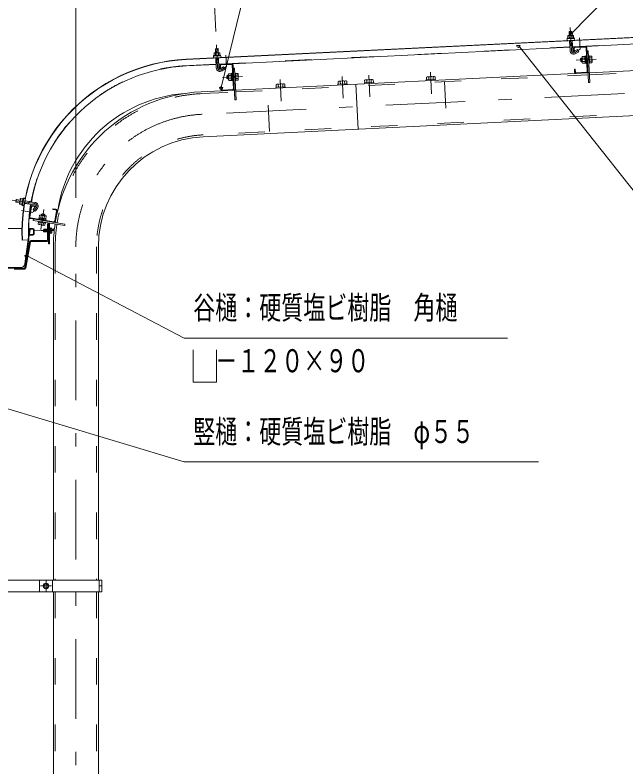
# Model space of a CAD drawing. Units: millimetres, scale not verified. Extents: x -35377 to 35393, y -16800 to 16800.
# Drawn here: x 22498 to 28018, y 6356 to 13151 of the extents above; entities that cross this region are included whole.
import ezdxf
from ezdxf.enums import TextEntityAlignment as Align

# ---------------------------------------------------------------- set-up
doc = ezdxf.new("R2010")
doc.units = ezdxf.units.MM
doc.header["$LTSCALE"] = 60
doc.linetypes.add('USER2', pattern=[10, 4, -6])
doc.linetypes.add('USER3', pattern=[24, 12, -5, 2, -5])
for name, color, linetype, lineweight in [('0-6_2-02BOLD', 7, 'Continuous', 18), ('0-7_2-12HIDDEN', 3, 'USER2', 18), ('0-8_2-22CENTER', 3, 'USER3', 18), ('0-9_2-42THIN', 4, 'Continuous', 18), ('0-A_2-52DIM', 3, 'Continuous', 18)]:
    doc.layers.add(name, color=color, linetype=linetype, lineweight=lineweight)
doc.styles.add('ＭＳ ゴシック', font='')
doc.styles.get('ＭＳ ゴシック').set_extended_font_data('MS Gothic')

msp = doc.modelspace()

# ---------------------------------------------------------------- linework, layer by layer
at = {"layer": '0-6_2-02BOLD'}
for p, q in [((24044.31, 12749.19), (32086.67, 13142.53)), ((27534.93, 12861.85), (30707.13, 13016.99)), ((27504.95, 12963.39), (27505.95, 12942.93)), ((27508.13, 12918.61), (27512.44, 12830.46)), ((27531.89, 12944.19), (27530.9, 12964.66)), ((27536.4, 12831.63), (27532.09, 12919.78)), ((24331.9, 12845.51), (24307.93, 12844.34)), ((24338.75, 12705.53), (27510.96, 12860.68)), ((27510.23, 12875.51), (27534.21, 12876.7)), ((27650.3, 12861.08), (27556.03, 12856.47)), ((27657.01, 12855), (27667.48, 12640.86)), ((24308.76, 12807.07), (24309.77, 12786.61)), ((24335.71, 12787.88), (24334.71, 12808.34)), ((27646.33, 12778.39), (27654.32, 12778.78)), ((27654.19, 12781.58), (27660.58, 12781.89)), ((27677.52, 12828.76), (27664.73, 12828.14)), ((27677.52, 12828.76), (27691.58, 12541.11)), ((30870.68, 12784.71), (27687.29, 12629.01)), ((24311.94, 12762.29), (24316.26, 12674.14)), ((24314.06, 12719.2), (24338.02, 12720.38)), ((24340.23, 12675.31), (24335.92, 12763.46)), ((27614.68, 12729.58), (27622.67, 12729.98)), ((27647.12, 12762.22), (27623.93, 12761.09)), ((27625.4, 12731.1), (27648.59, 12732.23)), ((27649.32, 12717.24), (27626.14, 12716.1)), ((27647.47, 12755.22), (27655.85, 12747.62)), ((27656.24, 12739.63), (27647.85, 12747.23)), ((27706.26, 12765.11), (27687.08, 12764.18)), ((27688.55, 12734.19), (27707.73, 12735.13)), ((24314.78, 12704.35), (24047.15, 12691.27)), ((24454.12, 12704.76), (24359.84, 12700.15)), ((24369.4, 12646.83), (24395.62, 12663.73)), ((24471.31, 12484.54), (24460.83, 12698.69)), ((24426.49, 12573.66), (24418.5, 12573.27)), ((24426.94, 12564.47), (24424.48, 12614.81)), ((24450.94, 12605.9), (24427.76, 12604.77)), ((24452.4, 12575.92), (24429.22, 12574.79)), ((24458.15, 12622.46), (24450.15, 12622.07)), ((24451.29, 12598.9), (24459.67, 12591.3)), ((24451.68, 12590.91), (24460.06, 12583.31)), ((24490.89, 12607.86), (24510.08, 12608.8)), ((27674.5, 12628.38), (24491.11, 12472.69)), ((24511.54, 12578.81), (24492.36, 12577.87)), ((26236.2, 12566.06), (26235, 12590.42)), ((26274.22, 12592.34), (26275.41, 12567.98)), ((26293.83, 12593.3), (26295.02, 12568.94)), ((27661.4, 12634.15), (27567.12, 12629.54)), ((24461.33, 12557.34), (24467.72, 12557.64)), ((24493.3, 12558.9), (24486.9, 12558.58)), ((24512.3, 12563.82), (24493.1, 12562.87)), ((24877.82, 12499.63), (24876.63, 12523.98)), ((24915.84, 12525.9), (24917.04, 12501.55)), ((24935.45, 12526.86), (24936.65, 12502.51)), ((25435.97, 12551.34), (25437.16, 12526.99)), ((25476.37, 12528.9), (25475.18, 12553.26)), ((25577.01, 12525.8), (25596.86, 12119.88)), ((25676.87, 12538.71), (25675.68, 12563.06)), ((25714.89, 12564.98), (25716.08, 12540.63)), ((25734.49, 12565.94), (25735.69, 12541.59)), ((25738.42, 12541.72), (25738.81, 12533.73)), ((26297.76, 12569.07), (26298.15, 12561.08)), ((24478.32, 12472.07), (24178.68, 12457.4)), ((24370.94, 12473.23), (24465.22, 12477.84)), ((24939.38, 12502.64), (24939.77, 12494.65)), ((24198.54, 12051.5), (30742.79, 12371.56)), ((22505.86, 11461.29), (22509.61, 11485)), ((22562.74, 11451.28), (22542.5, 11454.48)), ((22546.57, 11480.14), (22566.8, 11476.93)), ((22674.15, 11434.64), (22583.59, 11448.98)), ((22587.71, 11472.62), (22677.9, 11458.34)), ((22625.98, 11466.55), (22622.22, 11442.85)), ((22641.03, 11418.82), (22626.26, 11325.58)), ((22632.58, 11324.58), (22647.35, 11417.82)), ((22681.53, 11418.88), (22654.67, 11423.14)), ((22661.04, 11393.42), (22680.67, 11417.66)), ((22735.54, 11350.8), (22767.15, 11345.79)), ((22866.43, 11389.6), (22839.58, 11393.85)), ((22856.99, 11289.04), (22871.75, 11382.28)), ((22878.08, 11381.28), (22863.31, 11288.03)), ((22637.9, 11317.26), (22849.66, 11283.72)), ((22946.22, 11248.99), (22661.76, 11294.04)), ((22661.77, 11294.04), (22663.76, 11306.68)), ((22731.21, 11317.07), (22734.84, 11340)), ((22738.13, 11315.97), (22744.78, 11306.81)), ((22752.69, 11305.56), (22746.03, 11314.72)), ((22764.49, 11335.3), (22760.86, 11312.37)), ((22133.73, 11223.07), (22560.72, 11223.07)), ((22586.61, 10903.78), (22628.07, 11214.39)), ((22620.73, 11223.07), (22659.23, 11223.07)), ((22634.02, 11213.6), (22628.68, 11173.6)), ((22659.23, 11217.07), (22637.98, 11217.07)), ((22663.23, 11213.07), (22663.23, 11173.07)), ((22669.23, 11173.07), (22669.23, 11213.07)), ((22724.95, 11277.55), (22721.95, 11258.58)), ((22751.59, 11253.89), (22754.6, 11272.86)), ((22758.83, 11215.07), (22754.83, 11211.07)), ((22790.03, 11215.07), (22758.83, 11215.07)), ((22758.83, 11215.07), (22758.83, 11191.07)), ((22773.36, 11269.88), (22774.36, 11276.21)), ((22790.03, 11263.07), (22790.03, 11114.27)), ((22799.23, 11263.07), (22790.03, 11263.07)), ((22799.23, 11083.07), (22799.23, 11272.27)), ((22814.83, 11228.07), (22808.43, 11228.07)), ((22828.81, 11226.17), (22814.83, 11226.17)), ((22828.81, 11214.62), (22814.83, 11214.62)), ((22626.81, 11159.6), (22589.55, 10880.43)), ((22659.23, 11163.07), (22630.77, 11163.07)), ((22632.64, 11169.07), (22659.23, 11169.07)), ((22669.23, 11205.72), (22754.83, 11204.97)), ((22814.83, 11191.52), (22828.81, 11191.52)), ((22563.1, 11116.89), (22623.03, 11119.82)), ((22587.52, 10864.72), (22629.54, 11103.01)), ((22638.6, 11101.42), (22596.58, 10863.13)), ((22788.03, 11112.27), (22640.57, 11112.27)), ((22640.57, 11103.07), (22788.03, 11103.07)), ((22844.02, 11055.89), (22844.02, 8043.89)), ((23250.42, 8043.89), (23250.42, 11055.89)), ((22108.91, 10863.07), (22585.55, 10863.07)), ((22147.5, 10869.07), (22546.96, 10869.07)), ((22585.55, 10853.87), (22491.23, 10853.87)), ((22717.63, 8043.89), (22717.63, 7939.89)), ((22837.62, 8043.89), (22837.62, 7939.89)), ((23256.83, 7939.89), (23256.83, 8043.89)), ((23256.83, 7991.9), (23281.22, 7991.9)), ((22844.02, 7939.89), (22844.02, 1411.89)), ((23250.42, 1411.89), (23250.42, 7939.89))]:
    msp.add_line(p, q, dxfattribs=at)
for points in [[(31870.57, 13073.89), (32089.5, 13084.6), (32086.57, 13144.53), (24044.22, 12751.19)], [(27528.08, 13001.83), (27525.99, 13003.73), (27506.01, 13002.76), (27504.11, 13000.66)], [(27529.81, 12966.62), (27528.08, 13001.83), (27504.11, 13000.66), (27505.83, 12965.45)], [(27492.97, 12942.29), (27491.98, 12962.76), (27495.35, 12964.93), (27540.29, 12967.14), (27543.87, 12965.3), (27544.87, 12944.83)], [(24333.62, 12810.3), (24331.9, 12845.51), (24329.8, 12847.41), (24309.84, 12846.44), (24307.93, 12844.34), (24309.65, 12809.13)], [(27549.93, 12849.76), (27551.27, 12822.6), (27544.87, 12822.28), (27543.55, 12849.45)], [(27691.58, 12541.11), (27678.8, 12540.49), (27663.41, 12855.31)], [(24296.79, 12785.97), (24295.8, 12806.44), (24299.17, 12808.61), (24344.12, 12810.82), (24347.69, 12808.97), (24348.7, 12788.51)], [(27552.59, 12823.33), (27578.8, 12840.22), (27591.79, 12820.05), (27565.58, 12803.15)], [(27626.14, 12716.1), (27623.12, 12720.79), (27620.66, 12771.13), (27623.2, 12776.08), (27646.38, 12777.22)], [(27657.38, 12716.46), (27649.39, 12716.07), (27646.33, 12778.39)], [(27654.19, 12781.58), (27657.51, 12713.66), (27663.9, 12713.97)], [(27683.08, 12714.91), (27689.48, 12715.23), (27686.15, 12783.14), (27679.76, 12782.84)], [(27686.35, 12779.17), (27705.53, 12780.11), (27708.55, 12775.43), (27711.01, 12725.09), (27708.47, 12720.14), (27689.27, 12719.2)], [(27621.11, 12761.94), (27613.13, 12761.55), (27607.41, 12755.27), (27608.4, 12735.29), (27614.68, 12729.58), (27613.13, 12761.55)], [(24353.76, 12693.44), (24355.09, 12666.28), (24348.69, 12665.96), (24347.36, 12693.13)], [(24395.62, 12663.73), (24382.62, 12683.9), (24356.4, 12667.01)], [(24467.22, 12698.99), (24482.62, 12384.17), (24495.41, 12384.8), (24481.34, 12672.45), (24468.55, 12671.82)], [(27560.42, 12635.62), (27559.08, 12662.78), (27552.69, 12662.47), (27554.02, 12635.31)], [(24424.92, 12605.62), (24416.94, 12605.23), (24418.5, 12573.27), (24412.21, 12578.97), (24411.23, 12598.95), (24416.94, 12605.23)], [(24424.48, 12614.81), (24427.02, 12619.76), (24450.21, 12620.9)], [(24450.15, 12622.07), (24453.2, 12559.75), (24461.2, 12560.14)], [(24461.33, 12557.34), (24458, 12625.26), (24464.4, 12625.57)], [(24493.3, 12558.9), (24489.98, 12626.83), (24483.58, 12626.51)], [(24490.17, 12622.86), (24509.36, 12623.79), (24512.37, 12619.11), (24514.84, 12568.77), (24512.3, 12563.82)], [(26216.58, 12565.1), (26215.39, 12589.46), (26221.48, 12593.38), (26287.4, 12596.6), (26293.83, 12593.3)], [(24357.83, 12478.99), (24356.5, 12506.16), (24362.91, 12506.46), (24364.23, 12479.3)], [(24426.94, 12564.47), (24429.96, 12559.78), (24453.14, 12560.92)], [(24858.21, 12498.67), (24857.03, 12523.02), (24863.11, 12526.95), (24929.03, 12530.17), (24935.45, 12526.86)], [(25499.1, 12522), (25498.71, 12529.99), (25414.81, 12525.89), (25415.2, 12517.9)], [(25417.55, 12526.02), (25416.35, 12550.38), (25422.43, 12554.3), (25488.36, 12557.52), (25494.78, 12554.21), (25495.97, 12529.86)], [(25738.42, 12541.72), (25654.52, 12537.62), (25654.91, 12529.63)], [(25657.25, 12537.75), (25656.07, 12562.1), (25662.15, 12566.02), (25728.08, 12569.25), (25734.49, 12565.94)], [(26297.76, 12569.07), (26213.85, 12564.97), (26214.24, 12556.98)], [(24939.38, 12502.64), (24855.48, 12498.54), (24855.87, 12490.55)], [(22540.67, 11455.77), (22505.86, 11461.29), (22504.2, 11463.58), (22507.31, 11483.33), (22509.61, 11485), (22544.43, 11479.49)], [(22568.83, 11489.77), (22548.6, 11492.97), (22546.08, 11489.84), (22539.02, 11445.41), (22540.47, 11441.65), (22560.7, 11438.44)], [(22655.67, 11429.46), (22682.54, 11425.21), (22681.53, 11418.88)], [(22661.04, 11393.42), (22679.7, 11378.31), (22699.33, 11402.56)], [(22734.3, 11342.9), (22735.54, 11350.8), (22742.42, 11355.79), (22762.17, 11352.65), (22767.15, 11345.79), (22765.9, 11337.9)], [(22839.58, 11393.85), (22840.57, 11400.17), (22867.44, 11395.92)], [(22946.22, 11248.99), (22948.22, 11261.63), (22636.9, 11310.94)], [(22773.36, 11269.88), (22706.19, 11280.53), (22707.19, 11286.85)], [(22777.37, 11295.17), (22778.36, 11301.5), (22711.2, 11312.13), (22710.2, 11305.81)], [(22713.96, 11311.69), (22715.22, 11319.6), (22776.84, 11309.83), (22775.6, 11301.93)], [(22775.69, 11310.03), (22779.32, 11332.95), (22774.99, 11336.45), (22725.22, 11344.34), (22720.01, 11342.35), (22716.38, 11319.42)], [(22710.12, 11279.91), (22707.12, 11260.93), (22711.44, 11257.42), (22761.22, 11249.54)], [(22761.22, 11249.54), (22766.42, 11251.54), (22769.43, 11270.51)], [(22808.43, 11270.81), (22808.43, 11083.07), (22799.23, 11083.07)], [(22814.83, 11228.07), (22814.83, 11178.07), (22808.43, 11178.07)], [(22814.83, 11179.98), (22828.81, 11179.98), (22830.83, 11183.47), (22830.83, 11222.67), (22828.81, 11226.17)], [(22754.83, 11211.07), (22754.83, 11195.07), (22758.83, 11191.07), (22790.03, 11191.07)], [(21757.25, 8043.89), (23281.22, 8043.89), (23281.22, 7939.89), (21757.25, 7939.89)]]:
    msp.add_lwpolyline(points, dxfattribs=at)
for points in [[(27550.88, 12945.12), (27551.2, 12938.74), (27487.27, 12935.6), (27486.95, 12941.99)], [(24354.7, 12788.81), (24355.01, 12782.42), (24291.09, 12779.28), (24290.78, 12785.67)], [(22559.77, 11432.5), (22569.78, 11495.71), (22576.11, 11494.71), (22566.08, 11431.5)], [(22758.12, 7980.35), (22778.12, 7968.8), (22798.14, 7980.35), (22798.14, 8003.43), (22778.12, 8014.99), (22758.12, 8003.43)]]:
    msp.add_lwpolyline(points, close=True, dxfattribs=at)
for radius in [25, 19.6]:
    msp.add_circle((22778.12, 7991.9), radius, dxfattribs=at)
for centre, radius, start, end in [((27491.66, 12927.81), 8, 92.79938, 272.79938), ((27498.92, 12953.6), 11.5, 58.41574, 118.41574), ((27519.92, 12923.1), 42.99, 75.21204, 110.38795), ((27537.85, 12955.5), 11.5, 67.18425, 127.18425), ((27547.59, 12930.55), 8, 272.8002, 92.80019), ((27556.33, 12850.08), 12.8, 92.79877, 182.79855), ((27556.33, 12850.08), 6.4, 92.79877, 182.79079), ((27650.62, 12854.69), 12.8, 2.8027, 92.80269), ((27650.62, 12854.69), 6.4, 2.8027, 92.80269), ((24295.47, 12771.49), 8, 92.79938, 272.79938), ((24302.74, 12797.28), 11.5, 58.41574, 118.41574), ((24323.75, 12766.78), 42.99, 75.21204, 110.38795), ((24341.66, 12799.19), 11.5, 67.18425, 127.18425), ((24351.41, 12774.23), 8, 272.8002, 92.80019), ((27546.89, 12832.15), 34.5, 182.79999, 302.79999), ((27546.89, 12832.15), 10.5, 182.79999, 302.79999), ((24120.43, 11193.06), 1560, 92.79997, 182.80008), ((24120.43, 11193.06), 1558, 92.79996, 182.80008), ((24454.43, 12698.37), 12.8, 2.8027, 92.80269), ((27632.27, 12769.01), 11.51, 182.80093, 223.52776), ((27663.67, 12748), 41.84, 161.77553, 203.82634), ((27634.48, 12724.03), 11.51, 142.07411, 182.80093), ((27697.19, 12772.18), 11.51, 322.07413, 2.80093), ((27668, 12748.22), 41.84, 341.77554, 23.82634), ((27699.4, 12727.2), 11.51, 2.80093, 43.52777), ((24120.43, 11193.06), 1500, 92.79996, 169.6111), ((24350.71, 12675.83), 34.5, 182.79999, 302.79999), ((24350.71, 12675.83), 10.5, 182.79999, 302.79999), ((24360.15, 12693.76), 12.8, 92.79877, 182.79855), ((24360.15, 12693.76), 6.4, 92.79877, 182.79079), ((24454.43, 12698.37), 6.4, 2.8027, 92.80269), ((27661.1, 12640.54), 6.4, 272.81155, 2.8027), ((27661.1, 12640.54), 12.8, 272.81155, 2.8027), ((24436.1, 12612.7), 11.51, 182.80093, 223.52776), ((24467.5, 12591.68), 41.84, 161.77553, 203.82634), ((24438.3, 12567.71), 11.51, 142.07411, 182.80093), ((24501.02, 12615.87), 11.51, 322.07413, 2.80093), ((24471.82, 12591.9), 41.84, 341.77554, 23.82634), ((24503.21, 12570.89), 11.51, 2.80093, 43.52777), ((26225.76, 12578.43), 15.14, 52.37167, 92.79999), ((26257.13, 12539.94), 55.12, 71.93568, 113.66429), ((26284.59, 12581.31), 15.13, 92.79999, 133.23114), ((27566.8, 12635.93), 12.8, 182.79791, 272.80046), ((27566.8, 12635.93), 6.4, 182.79079, 272.80046), ((24867.4, 12511.99), 15.14, 52.37167, 92.79999), ((24898.75, 12473.5), 55.12, 71.93568, 113.66429), ((24926.21, 12514.87), 15.13, 92.79999, 133.23114), ((25426.72, 12539.35), 15.14, 52.37167, 92.79999), ((25458.08, 12500.86), 55.12, 71.93568, 113.66429), ((25485.54, 12542.23), 15.13, 92.79999, 133.23114), ((25666.44, 12551.07), 15.14, 52.37167, 92.79999), ((25697.79, 12512.58), 55.12, 71.93568, 113.66429), ((25725.25, 12553.95), 15.13, 92.79999, 133.23114), ((24247.23, 11055.89), 1403.2, 92.80005, 171.00011), ((24120.43, 11193.06), 1252, 94.35126, 171.14919), ((24370.62, 12479.61), 12.8, 182.79791, 272.80046), ((24370.62, 12479.61), 6.4, 182.79079, 272.80046), ((24464.91, 12484.22), 6.4, 272.81155, 2.8027), ((24464.91, 12484.22), 12.8, 272.81155, 2.8027), ((24247.23, 11055.89), 996.8, 92.80005, 180), ((22556.95, 11485.07), 11.5, 145.38803, 205.38803), ((22582.08, 11489.72), 6.69, 351.00305, 171.00304), ((22550.86, 11446.58), 11.5, 136.61952, 196.61952), ((22585.01, 11460.9), 42.99, 153.41284, 188.58876), ((22572.88, 11434.48), 6.26, 171.00337, 351.00337), ((24120.43, 11193.06), 1500, 170.52794, 182.80006), ((22653.67, 11416.82), 12.8, 80.99878, 170.99857), ((22653.67, 11416.82), 6.4, 81.00534, 170.99736), ((22672.51, 11424.26), 10.5, 321.00548, 81.00546), ((22672.51, 11424.26), 34.5, 321.00006, 81.00246), ((22865.43, 11383.28), 6.4, 350.99568, 81.00534), ((22865.43, 11383.28), 12.8, 350.99689, 80.99942), ((22638.9, 11323.58), 12.8, 170.99464, 260.99464), ((22638.9, 11323.58), 6.4, 170.99344, 260.99344), ((22726.06, 11332.56), 11.51, 40.27335, 81.00017), ((22743.55, 11299.07), 41.84, 59.97212, 102.02293), ((22770.55, 11325.52), 11.51, 81.00017, 121.72699), ((22850.66, 11290.03), 12.8, 260.99464, 350.98579), ((22850.66, 11290.03), 6.4, 260.99344, 350.98459), ((22637.98, 11213.07), 10, 90, 172.39798), ((22637.98, 11213.07), 4, 90, 172.39577), ((22659.23, 11213.07), 10, 0, 90), ((22659.23, 11213.07), 4, 0, 90), ((22715.89, 11268.37), 11.51, 261.00017, 301.72699), ((22742.88, 11294.8), 41.84, 239.97212, 282.02293), ((22760.37, 11261.32), 11.51, 220.27335, 261.00017), ((22821.56, 11220.39), 9.27, 321.46854, 0), ((22796.79, 11203.07), 34.04, 340.17088, 19.8313), ((22810.37, 11264.49), 60, 289.93993, 316.72618), ((24247.23, 11055.89), 1403.2, 171.52264, 180), ((22630.77, 11159.07), 4, 90, 172.39577), ((22632.64, 11173.07), 4, 172.39839, 270), ((22659.23, 11173.07), 4, 270, 0), ((22659.23, 11173.07), 10, 270, 0), ((22821.57, 11185.75), 9.26, 0, 38.5462), ((22640.57, 11101.07), 11.2, 90, 169.99986), ((22640.57, 11101.07), 2, 90, 169.99971), ((22788.03, 11114.27), 2, 270, 0), ((22788.03, 11114.27), 11.2, 270, 0), ((22546.96, 10909.07), 40, 270, 352.39709), ((22569.72, 10883.07), 20, 270, 352.39682), ((22585.55, 10865.07), 2, 270, 349.99971), ((22585.55, 10865.07), 11.2, 270, 350.00003)]:
    msp.add_arc(centre, radius, start, end, dxfattribs=at)
at = {"layer": '0-7_2-12HIDDEN'}
for p, q in [((27534.84, 12863.85), (30707.04, 13018.99)), ((24338.65, 12707.52), (27510.86, 12862.67)), ((27688.11, 12612.23), (30865.39, 12767.62)), ((24314.68, 12706.35), (24047.06, 12693.26)), ((24491.92, 12455.91), (27675.32, 12611.61)), ((26376.88, 12548.1), (26395.08, 12175.75)), ((24179.5, 12440.63), (24479.15, 12455.28)), ((24797, 12097.59), (24778.78, 12469.94)), ((30748.08, 12388.64), (24197.71, 12068.27)), ((22860.83, 11055.89), (22860.83, 8043.89)), ((23233.63, 11055.89), (23233.63, 8043.89)), ((22860.83, 7939.89), (22860.83, 1411.89)), ((23233.63, 7939.89), (23233.63, 1411.89))]:
    msp.add_line(p, q, dxfattribs=at)
for centre, radius, start, end in [((24120.43, 11193.06), 1502, 92.79997, 169.61304), ((24247.23, 11055.89), 1386.4, 92.80005, 171.00003), ((24247.23, 11055.89), 1013.6, 92.80005, 180), ((24120.43, 11193.06), 1502, 170.52855, 182.80008), ((24247.23, 11055.89), 1386.4, 171.52901, 180)]:
    msp.add_arc(centre, radius, start, end, dxfattribs=at)
at = {"layer": '0-8_2-22CENTER'}
for p, q in [((27514.3, 13037.84), (27524.42, 12831.05)), ((27604.14, 12838.8), (27598.95, 12945.07)), ((24318.12, 12881.52), (24328.25, 12674.73)), ((24407.97, 12682.48), (24402.76, 12788.75)), ((27559.08, 12813.24), (27598.58, 12838.69)), ((27567.95, 12743.31), (27749.73, 12752.22)), ((24362.9, 12656.92), (24402.41, 12682.37)), ((30880.61, 12581.75), (24188.6, 12254.46)), ((24371.78, 12586.99), (24553.56, 12595.9)), ((25463.02, 12400.09), (25453.44, 12595.87)), ((25693.16, 12607.59), (25702.73, 12411.82)), ((26262.06, 12439.17), (26252.48, 12634.94)), ((24894.12, 12568.51), (24903.69, 12372.74)), ((22676.03, 11446.48), (22471.55, 11478.88)), ((22554.63, 11384.71), (22659.72, 11368.07)), ((22660.42, 11373.58), (22690, 11410.11)), ((22758.55, 11393.72), (22730.07, 11213.97)), ((22734.83, 11203.07), (22850.83, 11203.07)), ((23047.23, -1848.11), (23047.23, 11055.89)), ((22778.12, 8041.88), (22778.12, 7941.89)), ((22828.12, 7991.9), (22728.12, 7991.9))]:
    msp.add_line(p, q, dxfattribs=at)
for centre, radius, start, end in [((27546.89, 12832.15), 22.5, 182.79999, 302.79999), ((24350.71, 12675.83), 22.5, 182.79999, 302.79999), ((24247.23, 11055.89), 1200, 92.80005, 180), ((22672.51, 11424.26), 22.5, 320.99779, 80.99777)]:
    msp.add_arc(centre, radius, start, end, dxfattribs=at)
at = {"layer": '0-9_2-42THIN'}
for p, q in [((27506.01, 13002.76), (27507.83, 12965.55)), ((27527.8, 12966.53), (27525.99, 13003.73)), ((24311.65, 12809.22), (24309.83, 12846.44)), ((24329.8, 12847.41), (24331.62, 12810.21)), ((27609.32, 12757.35), (27621.3, 12757.95)), ((27622.48, 12733.97), (27610.49, 12733.39)), ((24425.13, 12601.63), (24413.13, 12601.04)), ((24414.31, 12577.07), (24426.29, 12577.66)), ((22540.98, 11457.75), (22504.2, 11463.58)), ((22507.32, 11483.33), (22544.12, 11477.5)), ((22740.12, 11354.12), (22738.25, 11342.27)), ((22761.95, 11338.53), (22763.83, 11350.37)), ((22755.63, 11211.87), (22790.03, 11211.87)), ((22790.03, 11194.27), (22755.63, 11194.27))]:
    msp.add_line(p, q, dxfattribs=at)
for points in [[(27510.6, 12868.06), (27512.23, 12875.61), (27510.12, 12918.71)], [(27530.1, 12919.68), (27532.21, 12876.59), (27534.57, 12869.23)], [(24313.95, 12762.38), (24316.05, 12719.3), (24314.42, 12711.74)], [(24338.39, 12712.91), (24336.02, 12720.27), (24333.91, 12763.36)], [(22629.59, 11441.68), (22622.54, 11444.83), (22583.92, 11450.95)], [(22587.35, 11470.66), (22625.66, 11464.59), (22633.36, 11465.39)]]:
    msp.add_lwpolyline(points, dxfattribs=at)
at = {"layer": '0-A_2-52DIM'}
for p, q in [((30187.23, 15711.89), (27521.55, 12980.24)), ((23047.23, 14371.94), (23047.23, 11498.29)), ((24284.91, 13560.71), (24312.26, 13001.37)), ((27537.55, 12980.24), (27505.55, 12980.24)), ((27061.39, 12874.57), (27029.39, 12874.57)), ((27045.38, 12874.57), (28507.22, 11031.89)), ((24375.88, 12495.97), (24343.88, 12495.97)), ((22617.47, 10977.1), (22585.47, 10977.1)), ((22601.47, 10977.1), (24027.25, 10231.88)), ((24027.25, 10231.88), (26947.25, 10231.88))]:
    msp.add_line(p, q, dxfattribs=at)
for points in [[(24359.88, 12495.97), (25147.22, 15711.89), (28587.23, 15711.89)], [(24317.88, 10126.19), (24317.88, 9831.88), (24107.24, 9831.88), (24107.24, 10126.19)], [(27227.25, 9111.88), (24027.25, 9111.88), (21697.28, 9812.72)]]:
    msp.add_lwpolyline(points, dxfattribs=at)
for centre in [(27521.55, 12980.24), (27045.39, 12874.57), (24359.88, 12495.97), (22601.47, 10977.1)]:
    msp.add_arc(centre, 16, 180, 0, dxfattribs=at)

# ---------------------------------------------------------------- texts
at = {"layer": '0-A_2-52DIM', "color": 7, "style": 'ＭＳ ゴシック', "width": 0.7}
for s, p in [('谷樋：硬質塩ビ樹脂\u3000角樋', (24107.24, 10340.31)), ('\u3000－１２０×９０', (24107.24, 9860.3)), ('竪樋：硬質塩ビ樹脂\u3000φ５５', (24107.24, 9220.3))]:
    msp.add_text(s, height=208.4, dxfattribs=at).set_placement(p, align=Align.BOTTOM_LEFT)

doc.saveas('drawing.dxf')
